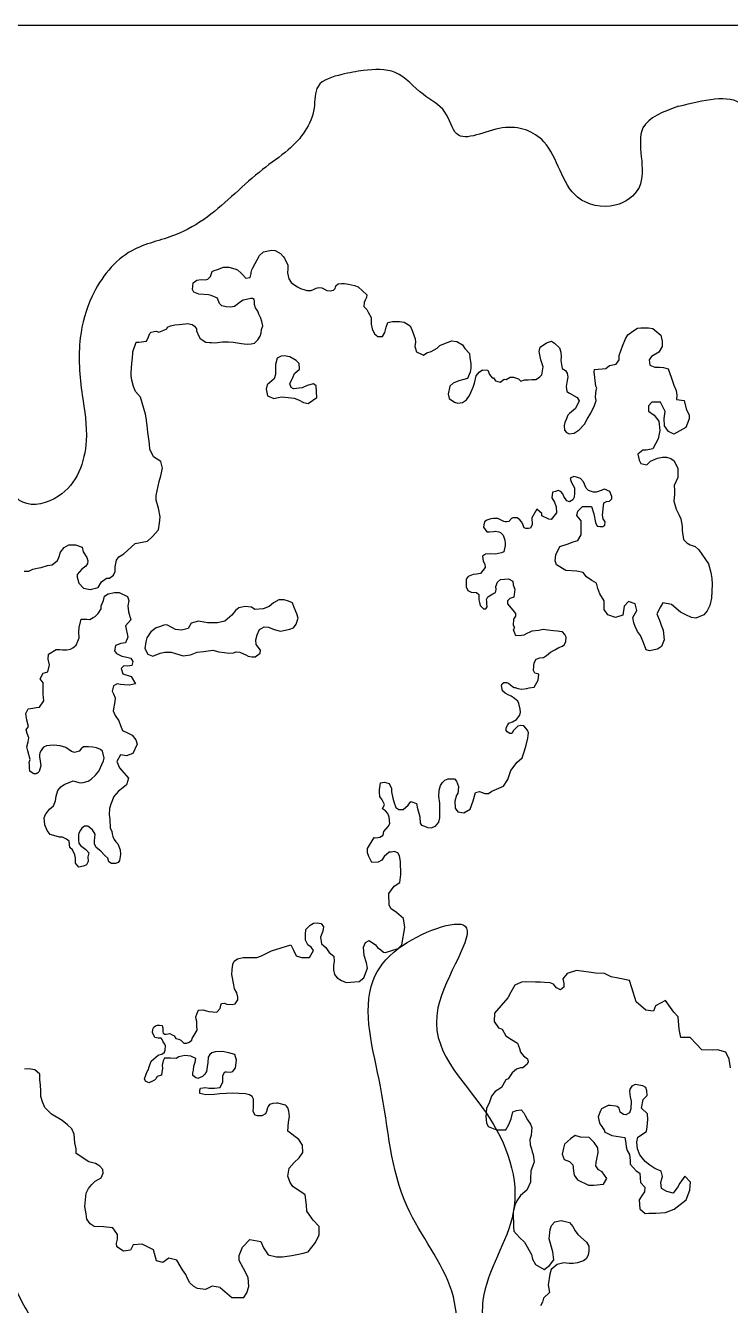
# Model space of a CAD drawing. Header units: millimetres. Extents: x 0 to 6558, y 60 to 10727.
# Drawn here: x 1676.4 to 1835.9, y 9110.6 to 9400.1 of the extents above; entities that cross this region are included whole.
import ezdxf

# ---------------------------------------------------------------- set-up
doc = ezdxf.new("R2010")
doc.units = ezdxf.units.MM
doc.layers.add('0 LAGUNA', color=140, linetype='Continuous', lineweight=30)
doc.layers.add('0 SIG - PARCELAS', color=252, linetype='Continuous', lineweight=18)
doc.layers.add('0 SIG - CHACRAS', color=253, linetype='Continuous')

msp = doc.modelspace()

# ---------------------------------------------------------------- linework, layer by layer
at = {"layer": '0 LAGUNA'}
for points in [[(1676.052, 9276.694), (1677.107, 9276.694), (1678.051, 9277.138), (1679.051, 9277.36), (1679.94, 9277.526), (1681.328, 9277.97), (1682.383, 9278.136), (1682.383, 9278.136), (1683.604, 9279.135), (1683.882, 9279.745), (1684.326, 9281.021), (1685.159, 9282.075), (1686.214, 9282.629), (1687.047, 9282.629), (1687.713, 9282.629), (1689.212, 9282.13), (1689.212, 9282.13), (1689.435, 9281.076), (1690.267, 9279.8), (1690.49, 9279.024), (1690.379, 9278.414), (1690.045, 9277.804), (1690.045, 9277.804), (1689.157, 9277.138), (1689.157, 9277.138), (1688.102, 9275.917), (1688.102, 9275.307), (1688.435, 9273.976), (1689.49, 9272.811), (1691.045, 9272.534), (1691.045, 9272.534), (1692.822, 9272.977), (1693.544, 9274.253), (1693.544, 9274.253), (1694.71, 9275.141), (1695.376, 9275.141), (1696.265, 9275.806), (1696.653, 9276.638), (1696.653, 9277.692), (1696.987, 9279.19), (1697.486, 9279.911), (1697.486, 9279.911), (1698.652, 9280.577), (1701.22, 9282.977), (1701.22, 9282.977), (1704.019, 9283.502), (1705.069, 9284.463), (1706.469, 9286.036), (1706.732, 9287.522), (1706.819, 9289.008), (1706.469, 9290.93), (1706.469, 9290.93), (1705.944, 9292.765), (1705.944, 9293.814), (1706.644, 9296.96), (1706.994, 9298.271), (1707.344, 9300.019), (1706.994, 9301.505), (1706.994, 9301.505), (1705.332, 9302.554), (1704.544, 9304.302), (1704.457, 9305.525), (1704.026, 9308.113), (1703.899, 9309.636), (1703.646, 9311.411), (1703.561, 9312.172), (1702.389, 9316.055), (1701.305, 9317.347), (1700.846, 9318.472), (1700.429, 9319.888), (1700.262, 9320.846), (1700.262, 9321.596), (1700.469, 9323.694), (1700.598, 9324.977), (1700.7, 9326.03), (1700.7, 9326.338), (1701.446, 9328.524), (1702.054, 9328.524), (1702.637, 9328.6), (1703.169, 9328.65), (1703.751, 9328.751), (1704.232, 9329.662), (1704.485, 9330.421), (1704.789, 9330.725), (1705.498, 9330.927), (1706.004, 9330.952), (1706.562, 9330.775), (1707.686, 9331.173), (1708.36, 9331.472), (1708.51, 9331.921), (1709.159, 9332.17), (1710.182, 9332.444), (1711.18, 9332.469), (1712.543, 9332.63), (1712.999, 9332.735), (1714.087, 9332.455), (1714.649, 9332.104), (1715.105, 9331.508), (1715.105, 9331.052), (1715.596, 9329.861), (1715.877, 9329.335), (1716.333, 9329.02), (1716.333, 9329.02), (1717.175, 9328.494), (1718.017, 9328.423), (1718.473, 9328.423), (1719.245, 9328.353), (1720.929, 9328.599), (1722.333, 9328.564), (1723.351, 9328.459), (1723.807, 9328.388), (1724.368, 9328.318), (1725.245, 9328.213), (1725.877, 9328.143), (1726.579, 9328.073), (1727.421, 9328.143), (1728.228, 9328.248), (1728.965, 9328.984), (1729.491, 9329.826), (1729.702, 9330.597), (1729.772, 9331.333), (1730.05, 9332.166), (1729.877, 9333.191), (1729.632, 9333.927), (1729.211, 9334.838), (1728.93, 9335.504), (1728.403, 9336.24), (1728.228, 9337.047), (1728.228, 9337.748), (1728.123, 9338.133), (1727.737, 9338.379), (1727.351, 9338.344), (1726.404, 9338.168), (1725.667, 9337.958), (1725.035, 9337.643), (1724.298, 9337.012), (1723.701, 9336.591), (1722.789, 9336.381), (1721.807, 9336.486), (1720.789, 9336.731), (1720.298, 9337.257), (1719.982, 9337.993), (1719.807, 9338.484), (1718.403, 9339.08), (1717.771, 9339.185), (1715.596, 9339.325), (1714.446, 9339.803), (1714.155, 9340.432), (1714.325, 9341.933), (1715.149, 9342.538), (1716.142, 9342.659), (1717.039, 9342.562), (1717.668, 9342.731), (1718.202, 9343.361), (1718.637, 9344.474), (1719.098, 9344.716), (1719.849, 9344.958), (1721.149, 9345.446), (1722.366, 9345.446), (1723.751, 9345.112), (1724.348, 9344.874), (1725.159, 9344.135), (1725.374, 9343.848), (1726.234, 9342.966), (1726.234, 9342.966), (1727.237, 9343.085), (1727.237, 9343.085), (1727.451, 9344.015), (1727.475, 9344.278), (1727.619, 9344.874), (1727.81, 9345.279), (1727.81, 9345.279), (1729.351, 9348.108), (1730.245, 9348.907), (1732.078, 9349.282), (1732.872, 9349.217), (1734.096, 9348.523), (1734.691, 9347.895), (1735.022, 9347.465), (1735.717, 9345.945), (1735.717, 9345.119), (1735.65, 9344.194), (1735.948, 9342.839), (1736.477, 9342.013), (1737.106, 9341.55), (1737.9, 9341.022), (1738.594, 9340.625), (1739.554, 9340.295), (1740.05, 9340.163), (1741.042, 9340.163), (1741.538, 9340.394), (1742.134, 9340.724), (1742.762, 9340.89), (1743.424, 9340.79), (1743.424, 9340.79), (1743.886, 9340.559), (1744.588, 9340.208), (1745.309, 9340.096), (1746.103, 9340.262), (1746.467, 9340.658), (1746.599, 9341.253), (1747.128, 9341.682), (1747.889, 9341.782), (1748.551, 9341.782), (1749.444, 9341.617), (1750.833, 9341.286), (1751.627, 9340.989), (1753.589, 9339.232), (1753.561, 9338.593), (1753.241, 9338.012), (1753.008, 9337.46), (1752.921, 9336.559), (1753.619, 9335.861), (1753.881, 9335.309), (1754.566, 9334.067), (1754.624, 9332.551), (1754.799, 9331.501), (1755.325, 9330.393), (1756.142, 9329.81), (1757.193, 9329.751), (1757.718, 9330.684), (1758.01, 9331.851), (1758.361, 9332.959), (1759.412, 9333.193), (1760.988, 9333.193), (1762.039, 9333.017), (1763.44, 9332.201), (1763.907, 9331.151), (1764.572, 9329.267), (1764.629, 9328.463), (1764.457, 9327.543), (1764.86, 9326.336), (1764.86, 9326.336), (1766.413, 9325.532), (1767.218, 9326.049), (1768.196, 9326.394), (1769.519, 9327.141), (1770.152, 9327.773), (1771.82, 9328.405), (1772.856, 9328.808), (1774.007, 9328.635), (1775.272, 9327.888), (1775.79, 9327.026), (1776.826, 9325.934), (1776.94, 9325.014), (1777.113, 9323.578), (1777.113, 9322.601), (1776.998, 9321.739), (1776.423, 9320.302), (1775.56, 9320.015), (1774.467, 9319.727), (1773.143, 9319.21), (1772.395, 9318.52), (1771.993, 9316.739), (1772.281, 9315.762), (1772.281, 9315.762), (1773.431, 9314.957), (1774.236, 9314.727), (1775.272, 9314.842), (1776.135, 9315.417), (1776.826, 9316.394), (1777.171, 9317.141), (1777.688, 9318.348), (1777.976, 9319.21), (1778.393, 9320.856), (1779.011, 9321.739), (1779.817, 9322.198), (1779.817, 9322.198), (1780.98, 9322.139), (1781.404, 9321.208), (1781.966, 9320.436), (1782.284, 9320.398), (1782.731, 9319.769), (1782.731, 9319.769), (1783.805, 9319.459), (1784.707, 9320.113), (1785.117, 9320.065), (1786.036, 9320.587), (1786.827, 9320.559), (1787.928, 9320.192), (1788.486, 9319.669), (1789.284, 9319.967), (1790.16, 9319.995), (1790.979, 9320.023), (1791.883, 9320.051), (1792.673, 9320.559), (1793.238, 9321.095), (1793.492, 9322.901), (1792.984, 9324.481), (1792.651, 9326.394), (1792.85, 9327.386), (1794.24, 9328.338), (1795.432, 9328.735), (1796.107, 9328.259), (1797.219, 9327.227), (1797.537, 9326.235), (1797.577, 9325.164), (1797.497, 9324.37), (1797.794, 9322.536), (1798.538, 9322.106), (1798.929, 9321.48), (1799.125, 9320.581), (1798.929, 9319.799), (1798.688, 9318.469), (1798.89, 9317.336), (1799.477, 9316.945), (1801.239, 9316.006), (1801.63, 9315.225), (1800.86, 9313.51), (1799.503, 9312.325), (1799.13, 9311.952), (1798.689, 9310.969), (1798.451, 9310.325), (1798.248, 9309.614), (1798.316, 9308.564), (1798.791, 9308.056), (1799.435, 9307.751), (1800.521, 9307.92), (1801.674, 9308.665), (1802.895, 9309.919), (1803.471, 9311.071), (1804.285, 9312.46), (1805.133, 9314.154), (1805.54, 9315.306), (1805.37, 9316.018), (1805.439, 9316.966), (1805.521, 9317.665), (1805.642, 9318.118), (1805.404, 9318.559), (1805.404, 9318.559), (1805.025, 9321.773), (1805.168, 9322.345), (1807.669, 9322.522), (1808.542, 9323.192), (1810.017, 9323.527), (1810.688, 9324.465), (1810.688, 9325.47), (1811.492, 9327.614), (1812.163, 9329.222), (1812.7, 9330.16), (1813.84, 9330.964), (1814.846, 9331.634), (1815.584, 9331.768), (1817.328, 9331.768), (1818.334, 9331.567), (1820.145, 9330.093), (1820.413, 9328.753), (1820.413, 9327.547), (1819.675, 9326.207), (1819.675, 9326.207), (1818.065, 9325.269), (1817.529, 9324.532), (1817.663, 9323.326), (1818.803, 9322.857), (1819.876, 9322.857), (1820.748, 9322.79), (1821.822, 9322.455), (1821.822, 9322.455), (1822.492, 9320.579), (1823.096, 9318.77), (1823.632, 9317.564), (1823.767, 9316.491), (1823.654, 9315.531), (1825.451, 9315.32), (1825.913, 9313.409), (1826.584, 9312.002), (1826.584, 9311.131), (1825.779, 9309.188), (1823.096, 9307.714), (1821.888, 9308.25), (1820.95, 9309.59), (1820.882, 9311.198), (1821.151, 9312.806), (1820.078, 9314.95), (1818.87, 9314.95), (1818.132, 9314.95), (1817.328, 9314.079), (1817.328, 9312.873), (1818.669, 9312.002), (1818.669, 9312.002), (1819.675, 9310.595), (1819.944, 9308.518), (1819.541, 9306.642), (1818.334, 9304.364), (1816.858, 9304.096), (1816.053, 9304.096), (1814.926, 9303.192), (1815.257, 9301.806), (1815.653, 9301.013), (1816.975, 9300.749), (1817.834, 9301.542), (1817.834, 9301.542), (1819.355, 9302.268), (1820.544, 9302.466), (1821.403, 9302.466), (1822.394, 9302.202), (1823.187, 9301.674), (1823.187, 9301.674), (1823.981, 9299.891), (1823.981, 9297.844), (1823.181, 9296.063), (1823.253, 9294.985), (1823.253, 9294.124), (1823.109, 9292.543), (1823.612, 9290.748), (1824.331, 9289.384), (1824.69, 9288.522), (1824.978, 9286.87), (1824.978, 9285.864), (1825.31, 9283.878), (1826.054, 9283.135), (1826.799, 9282.639), (1827.891, 9282.242), (1828.735, 9281.498), (1830.915, 9278.35), (1831.474, 9276.398), (1831.683, 9275.003), (1831.753, 9273.748), (1831.614, 9270.61), (1831.264, 9268.936), (1830.636, 9267.751), (1829.868, 9266.845), (1828.053, 9266.078), (1827.076, 9266.217), (1825.82, 9266.845), (1824.634, 9267.403), (1822.539, 9269.146), (1822.539, 9269.146), (1820.585, 9269.494), (1820.096, 9268.588), (1819.247, 9267.013), (1819.957, 9265.38), (1820.236, 9264.474), (1820.655, 9263.358), (1820.864, 9261.127), (1820.306, 9259.662), (1819.398, 9259.035), (1817.584, 9258.686), (1816.816, 9258.896), (1816.816, 9258.896), (1816.118, 9260.708), (1815.559, 9262.173), (1815.559, 9262.173), (1814.862, 9263.079), (1814.373, 9264.195), (1814.024, 9265.032), (1813.814, 9266.217), (1814.722, 9267.821), (1814.303, 9269.285), (1814.303, 9269.285), (1812.837, 9269.843), (1812.837, 9269.843), (1811.86, 9268.797), (1811.581, 9266.775), (1809.906, 9266.217), (1808.161, 9266.845), (1807.323, 9268.03), (1807.323, 9269.982), (1806.346, 9271.586), (1805.927, 9272.771), (1805.578, 9273.957), (1804.531, 9274.585), (1803.345, 9275.421), (1802.577, 9276.398), (1801.111, 9276.677), (1798.668, 9276.816), (1796.568, 9278.102), (1796.217, 9279.064), (1796.393, 9280.377), (1796.393, 9280.377), (1797.269, 9282.302), (1797.269, 9282.302), (1798.933, 9282.828), (1798.933, 9282.828), (1800.335, 9283.353), (1801.386, 9283.615), (1801.386, 9283.615), (1802.087, 9284.928), (1802.087, 9286.153), (1802.087, 9288.079), (1801.123, 9289.304), (1801.386, 9290.267), (1801.386, 9290.267), (1802.438, 9291.317), (1803.489, 9291.317), (1804.453, 9291.317), (1804.453, 9291.317), (1804.979, 9289.654), (1804.979, 9289.654), (1805.378, 9287.668), (1805.765, 9286.895), (1806.367, 9286.809), (1807.013, 9286.809), (1807.486, 9287.109), (1807.529, 9287.84), (1807.099, 9288.528), (1807.099, 9288.528), (1806.97, 9289.387), (1806.97, 9289.387), (1807.285, 9292.166), (1807.878, 9292.462), (1808.556, 9292.547), (1809.022, 9293.055), (1809.022, 9293.563), (1808.641, 9294.749), (1808.641, 9294.749), (1807.412, 9295.215), (1806.436, 9294.833), (1805.547, 9294.537), (1804.911, 9294.579), (1803.809, 9294.96), (1803.258, 9295.468), (1802.622, 9296.866), (1801.944, 9297.67), (1801.096, 9297.924), (1800.461, 9298.094), (1799.613, 9297.755), (1799.825, 9296.866), (1799.825, 9296.866), (1800.333, 9296.061), (1800.588, 9295.553), (1800.63, 9294.368), (1800.503, 9293.394), (1800.206, 9292.801), (1799.486, 9292.377), (1798.892, 9292.589), (1798.172, 9293.563), (1797.96, 9294.198), (1797.494, 9294.749), (1796.942, 9294.918), (1796.307, 9294.749), (1795.629, 9294.579), (1795.629, 9294.579), (1795.459, 9293.267), (1796.095, 9292.293), (1796.434, 9291.234), (1796.561, 9289.922), (1795.332, 9288.397), (1794.823, 9288.482), (1793.255, 9289.244), (1793.213, 9289.71), (1792.111, 9290.726), (1792.111, 9290.726), (1790.967, 9288.778), (1791.051, 9287.212), (1790.658, 9286.436), (1790.175, 9286.372), (1789.579, 9286.355), (1789.209, 9286.468), (1789.032, 9286.886), (1788.887, 9287.304), (1788.629, 9287.851), (1788.211, 9288.285), (1787.664, 9288.719), (1787.084, 9288.784), (1786.633, 9288.752), (1786.376, 9288.639), (1785.765, 9287.941), (1785.194, 9287.84), (1784.931, 9287.829), (1784.603, 9287.927), (1784.197, 9288.168), (1783.858, 9288.277), (1783.292, 9288.598), (1782.799, 9288.614), (1782.306, 9288.598), (1781.706, 9288.552), (1780.736, 9288.26), (1780.212, 9287.814), (1780.089, 9287.183), (1780.027, 9286.614), (1780.797, 9285.598), (1781.382, 9285.552), (1782.26, 9285.691), (1782.676, 9285.706), (1783.461, 9285.568), (1783.892, 9285.445), (1784.196, 9285.143), (1784.499, 9284.84), (1784.651, 9284.355), (1784.848, 9283.703), (1784.94, 9282.945), (1784.924, 9282.49), (1784.656, 9281.077), (1784.078, 9280.803), (1782.738, 9280.529), (1781.52, 9280.62), (1780.485, 9280.56), (1779.754, 9280.103), (1779.906, 9278.947), (1780.302, 9278.248), (1780.394, 9277.548), (1779.328, 9276.149), (1778.414, 9275.997), (1777.714, 9275.936), (1776.526, 9275.48), (1776.1, 9274.871), (1776.07, 9273.168), (1776.496, 9272.286), (1777.227, 9271.92), (1778.414, 9271.829), (1778.925, 9271.385), (1778.996, 9270.208), (1779.114, 9269.62), (1779.255, 9268.89), (1780.008, 9268.161), (1780.55, 9268.161), (1780.857, 9268.632), (1780.809, 9269.29), (1780.739, 9269.832), (1780.715, 9270.255), (1780.998, 9270.914), (1781.775, 9271.314), (1782.105, 9271.549), (1782.717, 9271.902), (1782.906, 9272.514), (1782.835, 9273.196), (1783.212, 9274.232), (1783.872, 9274.82), (1785.661, 9274.961), (1786.651, 9274.42), (1786.745, 9273.596), (1787.075, 9272.585), (1786.863, 9270.823), (1785.972, 9270.533), (1785.413, 9269.974), (1785.413, 9269.333), (1786.66, 9267.872), (1787.28, 9267.09), (1787.28, 9266.489), (1786.824, 9265.797), (1786.733, 9264.505), (1787.043, 9263.959), (1786.842, 9263.503)], [(1737.254, 9321.39), (1738.416, 9322.417), (1738.316, 9323.677), (1737.652, 9324.34), (1736.193, 9325.168), (1734.932, 9325.433), (1734.202, 9325.301), (1733.34, 9324.837), (1732.942, 9323.412), (1732.942, 9321.158), (1732.643, 9320.163), (1731.051, 9318.838), (1730.852, 9317.844), (1731.117, 9316.352), (1732.544, 9315.756), (1733.572, 9315.988), (1734.368, 9316.12), (1736.525, 9315.922), (1737.155, 9315.822), (1738.183, 9315.458), (1739.311, 9314.828), (1740.373, 9314.629), (1742.33, 9315.988), (1742.164, 9318.606), (1741.567, 9319.037), (1740.107, 9318.705), (1739.013, 9318.175), (1737.022, 9317.91), (1736.491, 9318.241), (1736.226, 9319.103), (1736.591, 9319.899), (1736.856, 9320.495), (1737.254, 9321.39)], [(1694.052, 9270.026), (1694.279, 9271.047), (1695.073, 9271.557), (1696.493, 9271.84), (1697.571, 9271.84), (1699.444, 9270.99), (1699.785, 9270.026), (1699.558, 9268.835), (1699.671, 9267.474), (1700.182, 9265.716), (1698.99, 9264.298), (1698.99, 9264.298), (1699.501, 9261.747), (1698.99, 9260.499), (1697.912, 9260.329), (1696.719, 9259.875), (1696.493, 9258.685), (1696.947, 9258.061), (1698.139, 9257.437), (1699.331, 9257.21), (1700.182, 9257.04), (1700.693, 9256.246), (1700.466, 9255.339), (1699.501, 9255.226), (1698.593, 9255.282), (1698.025, 9254.659), (1698.366, 9253.468), (1700.296, 9252.844), (1701.257, 9251.2), (1699.829, 9250.926), (1698.758, 9250.953), (1697.852, 9251.09), (1697.137, 9251.227), (1696.286, 9250.734), (1695.984, 9249.582), (1696.259, 9248.923), (1696.698, 9248.073), (1696.561, 9247.195), (1696.184, 9245.091), (1696.678, 9244.043), (1696.678, 9244.043), (1697.481, 9242.871), (1697.851, 9241.76), (1698.345, 9240.65), (1699.456, 9240.095), (1700.506, 9239.601), (1701.37, 9238.553), (1701.617, 9237.566), (1700.629, 9235.469), (1699.209, 9234.913), (1697.851, 9235.16), (1697.048, 9233.618), (1697.665, 9232.199), (1699.701, 9229.86), (1699.232, 9228.384), (1698.426, 9227.646), (1697.418, 9226.907), (1696.344, 9225.7), (1695.672, 9223.955), (1695.403, 9223.016), (1695.336, 9221.674), (1695.47, 9220.533), (1695.565, 9218.626), (1695.895, 9217.835), (1695.994, 9217.275), (1696.159, 9216.649), (1696.456, 9216.023), (1696.851, 9215.496), (1697.247, 9215.035), (1697.775, 9213.619), (1697.873, 9212.564), (1697.643, 9211.214), (1697.346, 9210.818), (1696.752, 9210.555), (1695.862, 9210.588), (1695.268, 9210.95), (1695.004, 9211.774), (1694.312, 9212.334), (1694.312, 9212.334), (1693.422, 9213.322), (1693.422, 9213.322), (1692.366, 9214.179), (1692.003, 9215.002), (1691.971, 9215.694), (1692.135, 9217.177), (1691.542, 9218.198), (1690.454, 9218.988), (1689.761, 9218.988), (1689.135, 9218.56), (1688.805, 9218.132), (1688.442, 9217.44), (1688.343, 9217.078), (1688.343, 9215.76), (1688.409, 9215.167), (1688.805, 9214.64), (1690.058, 9213.75), (1690.67, 9213.011), (1690.508, 9212.07), (1690.54, 9210.998), (1690.183, 9210.284), (1689.533, 9209.959), (1688.461, 9209.7), (1688.461, 9209.7), (1687.713, 9210.641), (1687.681, 9211.745), (1687.519, 9212.492), (1686.998, 9213.66), (1686.414, 9214.179), (1686.251, 9215.64), (1685.666, 9216.094), (1684.724, 9216.549), (1684.042, 9216.549), (1682.788, 9216.862), (1681.92, 9217.135), (1681.28, 9218.003), (1680.731, 9219.281), (1680.594, 9220.879), (1680.914, 9221.609), (1681.828, 9222.887), (1682.742, 9223.618), (1683.199, 9224.713), (1683.29, 9225.809), (1683.702, 9227.041), (1684.341, 9227.909), (1685.118, 9228.411), (1687.197, 9229.264), (1687.939, 9229.052), (1688.752, 9228.805), (1689.424, 9228.875), (1690.59, 9229.193), (1691.226, 9229.652), (1692.251, 9230.57), (1692.958, 9231.418), (1694.019, 9233.783), (1694.16, 9234.419), (1693.771, 9235.937), (1693.382, 9236.361), (1692.428, 9236.714), (1691.58, 9236.891), (1690.625, 9236.961), (1689.53, 9236.961), (1689, 9236.502), (1688.505, 9235.973), (1687.48, 9235.69), (1686.773, 9235.902), (1685.465, 9236.785), (1684.183, 9237.157), (1682.713, 9237.294), (1681.907, 9237.221), (1681.907, 9237.221), (1681.151, 9237.172), (1680.443, 9236.879), (1680.15, 9236.538), (1679.906, 9236.099), (1679.637, 9235.611), (1679.565, 9235.124), (1679.565, 9234.709), (1679.711, 9233.734), (1679.878, 9232.621), (1679.637, 9231.906), (1679.491, 9231.394), (1679.15, 9231.053), (1678.808, 9230.858), (1678.295, 9230.882), (1677.881, 9231.053), (1677.368, 9231.443), (1677.27, 9232.198), (1677.27, 9232.881), (1677.197, 9233.442), (1677.417, 9234.124), (1676.895, 9236.011), (1676.706, 9236.98), (1676.975, 9238.057), (1677.11, 9239.026), (1676.733, 9239.994), (1676.544, 9240.829), (1677.056, 9241.555), (1676.667, 9243.01), (1676.44, 9244.524), (1676.97, 9245.583), (1676.97, 9245.583), (1678.031, 9245.735), (1678.788, 9245.886), (1679.508, 9245.924), (1680.494, 9247.324), (1680.494, 9247.324), (1680.342, 9248.876), (1680.391, 9251.439), (1679.698, 9252.343), (1680.391, 9253.621), (1681.456, 9253.887), (1681.829, 9255.484), (1681.51, 9256.761), (1681.563, 9257.932), (1683.339, 9258.979), (1684.148, 9258.942), (1684.774, 9258.869), (1685.693, 9258.869), (1686.539, 9259.053), (1687.054, 9259.347), (1687.827, 9259.935), (1688.231, 9260.853), (1688.489, 9261.588), (1688.452, 9262.948), (1688.489, 9263.977), (1688.967, 9265.814), (1689.703, 9265.814), (1690.218, 9265.851), (1690.953, 9265.777), (1691.689, 9266.181), (1692.131, 9266.439), (1692.792, 9267.137), (1693.528, 9268.166), (1693.528, 9268.864), (1693.786, 9269.562), (1694.052, 9270.026)], [(1709.634, 9263.874), (1708.378, 9264.564), (1707.655, 9264.47), (1706.713, 9264.062), (1705.959, 9263.842), (1704.703, 9262.932), (1703.823, 9261.583), (1703.572, 9260.673), (1703.384, 9259.167), (1704.043, 9257.912), (1705.174, 9257.472), (1706.87, 9258.131), (1707.938, 9258.351), (1709.351, 9258.351), (1710.325, 9258.037), (1712.084, 9257.566), (1713.718, 9257.786), (1715.194, 9258.383), (1716.67, 9258.508), (1718.777, 9258.857), (1720.139, 9258.455), (1721.408, 9258.27), (1722.367, 9258.177), (1723.451, 9258.208), (1724.07, 9258.455), (1724.874, 9258.363), (1725.679, 9257.961), (1726.267, 9257.744), (1726.732, 9257.497), (1727.598, 9257.342), (1728.31, 9257.311), (1729.455, 9258.115), (1729.517, 9258.826), (1728.589, 9260.094), (1728.527, 9261.176), (1728.805, 9262.32), (1729.301, 9263.495), (1730.384, 9264.114), (1731.343, 9263.99), (1732.643, 9263.495), (1734.076, 9263.12), (1736.221, 9263.607), (1737.05, 9263.899), (1737.635, 9264.727), (1738.075, 9266.091), (1737.782, 9267.017), (1737.148, 9268.478), (1736.758, 9269.501), (1735.88, 9269.94), (1734.905, 9270.232), (1733.734, 9270.232), (1732.515, 9269.55), (1731.491, 9268.673), (1730.126, 9268.137), (1728.273, 9268.04), (1727.493, 9268.527), (1726.078, 9268.722), (1724.616, 9268.381), (1723.933, 9267.796), (1723.104, 9266.773), (1721.446, 9265.409), (1719.788, 9264.971), (1717.594, 9264.971), (1715.546, 9265.409), (1713.839, 9264.922), (1713.156, 9263.753), (1711.645, 9263.363), (1710.328, 9263.509), (1709.634, 9263.874)], [(1786.771, 9240.634), (1786.407, 9240.007), (1785.994, 9239.988), (1785.375, 9240.344), (1785.169, 9240.625), (1785.169, 9241.262), (1785.488, 9241.955), (1785.769, 9242.33), (1786.575, 9242.611), (1787.511, 9243.157), (1788.253, 9244.129), (1788.411, 9244.783), (1788.33, 9245.498), (1788.037, 9246.747), (1787.761, 9247.316), (1787.436, 9247.608), (1787.014, 9247.868), (1786.737, 9248.127), (1786.266, 9248.436), (1785.584, 9248.679), (1784.887, 9249.07), (1784.316, 9249.618), (1784.087, 9250.76), (1784.247, 9251.239), (1784.636, 9251.49), (1785.252, 9251.513), (1785.71, 9251.353), (1786.235, 9250.897), (1786.601, 9250.577), (1786.966, 9250.394), (1787.218, 9250.349), (1787.789, 9250.166), (1788.703, 9249.983), (1789.8, 9250.143), (1790.348, 9250.303), (1791.514, 9250.463), (1792.405, 9252.038), (1792.518, 9253.368), (1791.667, 9253.58), (1791.347, 9254.218), (1791.383, 9255.246), (1791.489, 9255.955), (1791.915, 9256.77), (1792.802, 9257.089), (1793.618, 9257.195), (1794.292, 9257.62), (1795.214, 9258.4), (1796.136, 9258.896), (1797.059, 9259.392), (1797.91, 9259.747), (1798.336, 9260.136), (1798.655, 9260.81), (1798.726, 9261.731), (1798.442, 9262.369), (1797.875, 9262.936), (1797.236, 9263.078), (1796.739, 9263.149), (1795.888, 9263.219), (1795.888, 9263.219), (1794.576, 9263.326), (1793.511, 9263.468), (1792.518, 9263.255), (1792.518, 9263.255), (1790.957, 9263.149), (1790.496, 9262.865), (1789.822, 9262.582), (1789.148, 9262.192), (1788.616, 9262.156), (1787.321, 9262.07), (1787.126, 9262.653), (1786.984, 9263.042), (1786.842, 9263.503)], [(1720.462, 9114.682), (1723.067, 9112.369), (1723.067, 9112.369), (1725.768, 9112.369), (1726.443, 9113.43), (1726.925, 9114.875), (1726.733, 9116.899), (1725.671, 9118.923), (1725.671, 9118.923), (1724.707, 9120.754), (1724.707, 9121.91), (1725.478, 9123.741), (1727.118, 9125.476), (1727.118, 9125.476), (1729.627, 9125.091), (1729.627, 9125.091), (1730.205, 9123.645), (1730.205, 9123.645), (1731.267, 9122.007), (1731.267, 9122.007), (1733.196, 9121.621), (1734.547, 9121.621), (1734.547, 9121.621), (1736.669, 9121.91), (1736.669, 9121.91), (1738.116, 9122.199), (1739.177, 9122.392), (1740.335, 9122.681), (1740.335, 9122.681), (1741.975, 9124.802), (1742.843, 9126.536), (1742.843, 9128.464), (1742.843, 9128.464), (1741.492, 9129.909), (1741.492, 9129.909), (1740.045, 9131.933), (1739.949, 9133.282), (1739.634, 9135.605), (1736.834, 9137.47), (1736.274, 9138.402), (1735.714, 9139.801), (1736.041, 9141.619), (1737.161, 9142.924), (1738.327, 9143.95), (1739.168, 9145.209), (1739.027, 9146.841), (1738.234, 9148.146), (1735.762, 9149.977), (1735.862, 9152.044), (1736.086, 9153.338), (1735.986, 9154.509), (1735.737, 9155.28), (1735.463, 9155.679), (1735.189, 9155.903), (1733.494, 9156.376), (1733.145, 9156.326), (1732.322, 9156.276), (1731.599, 9156.028), (1731.325, 9155.629), (1731.101, 9155.256), (1730.927, 9154.459), (1730.652, 9153.961), (1729.855, 9153.513), (1728.858, 9153.463), (1728.384, 9153.662), (1727.911, 9154.434), (1727.935, 9155.405), (1727.935, 9156.227), (1727.935, 9157.272), (1727.661, 9157.87), (1727.038, 9158.268), (1726.141, 9158.468), (1723.146, 9158.646), (1721.811, 9158.567), (1720.358, 9158.489), (1719.179, 9158.293), (1717.216, 9158.254), (1715.842, 9158.567), (1715.802, 9159.313), (1715.999, 9159.744), (1715.999, 9159.744), (1717.216, 9159.901), (1717.884, 9159.744), (1718.708, 9159.705), (1719.179, 9159.705), (1720.397, 9159.901), (1721.064, 9161.157), (1721.018, 9162.585), (1721.506, 9163.425), (1721.886, 9163.452), (1722.78, 9163.343), (1723.323, 9163.506), (1723.865, 9164.345), (1724.109, 9166.052), (1723.756, 9167.325), (1722.374, 9167.731), (1720.964, 9168.002), (1719.283, 9167.948), (1718.578, 9167.758), (1718.09, 9167.379), (1717.737, 9166.729), (1717.602, 9165.564), (1717.466, 9164.562), (1717.331, 9163.479), (1716.978, 9162.937), (1716.436, 9162.368), (1715.379, 9161.935), (1714.863, 9162.152), (1714.213, 9162.639), (1714.24, 9163.235), (1714.375, 9163.777), (1714.457, 9164.752), (1714.755, 9165.591), (1714.951, 9166.475), (1713.807, 9166.975), (1712.424, 9167.094), (1711.041, 9166.808), (1710.492, 9166.427), (1709.18, 9166.546), (1707.845, 9166.546), (1707.559, 9165.903), (1707.297, 9164.926), (1707.344, 9164.211), (1707.249, 9163.378), (1707.172, 9162.704), (1706.194, 9162.365), (1705.832, 9161.888), (1705.552, 9161.526), (1705.124, 9161.296), (1704.268, 9160.918), (1703.51, 9161.313), (1703.28, 9161.822), (1703.889, 9163.5), (1704.103, 9163.846), (1704.35, 9164.602), (1704.811, 9165.836), (1706.41, 9167.218), (1707.381, 9167.475), (1707.794, 9167.888), (1707.951, 9168.373), (1708.023, 9169.414), (1707.923, 9169.699), (1707.509, 9170.197), (1707.323, 9170.753), (1707.096, 9171.019), (1706.663, 9171.019), (1706.397, 9171.019), (1705.668, 9171.177), (1705.56, 9171.324), (1705.134, 9172.366), (1705.201, 9173.052), (1705.422, 9173.561), (1705.799, 9173.849), (1705.799, 9173.849), (1706.242, 9173.982), (1706.663, 9173.959), (1707.283, 9173.915), (1707.349, 9173.65), (1707.416, 9173.384), (1707.416, 9173.03), (1707.438, 9172.499), (1707.526, 9172.189), (1707.903, 9171.99), (1708.235, 9171.99), (1708.656, 9172.056), (1709.011, 9172.101), (1709.564, 9171.835), (1709.564, 9171.835), (1709.985, 9171.548), (1710.384, 9170.95), (1710.384, 9170.95), (1711.093, 9170.862), (1711.536, 9170.596), (1711.824, 9170.264), (1712.222, 9169.954), (1712.887, 9169.888), (1713.396, 9170.109), (1714.016, 9170.618), (1714.127, 9170.972), (1715.227, 9172.832), (1715.162, 9173.813), (1715.14, 9174.794), (1715.009, 9175.361), (1714.9, 9175.906), (1715.336, 9177.084), (1715.62, 9177.367), (1716.471, 9177.455), (1717.322, 9177.215), (1717.825, 9177.106), (1719.649, 9176.912), (1720.416, 9177.74), (1720.6, 9178.537), (1720.754, 9178.875), (1721.337, 9178.967), (1721.951, 9178.752), (1723.139, 9178.661), (1723.786, 9178.79), (1724.433, 9179.739), (1724.433, 9180.3), (1724.174, 9181.334), (1723.7, 9182.197), (1723.527, 9183.102), (1723.527, 9183.102), (1723.095, 9185.431), (1723.139, 9186.509), (1723.268, 9187.759), (1723.613, 9188.449), (1724.347, 9189.009), (1724.347, 9189.009), (1725.599, 9189.311), (1727.886, 9189.311), (1728.75, 9189.311), (1729.786, 9189.656), (1730.951, 9190.26), (1732.073, 9190.82), (1736.42, 9192.163), (1737.032, 9190.94), (1737.032, 9190.94), (1737.644, 9189.649), (1738.8, 9189.31), (1739.684, 9189.31), (1740.636, 9189.31), (1741.52, 9190.872), (1741.044, 9191.619), (1740.228, 9192.163), (1740.228, 9192.163), (1739.752, 9193.182), (1739.752, 9193.182), (1739.752, 9194.473), (1739.752, 9194.473), (1739.82, 9195.628), (1739.82, 9195.628), (1740.772, 9196.647), (1740.772, 9196.647), (1741.52, 9197.054), (1742.404, 9197.122), (1743.288, 9196.986), (1743.288, 9196.986), (1743.832, 9196.239), (1743.832, 9196.239), (1743.628, 9195.22), (1743.628, 9195.22), (1743.628, 9195.22), (1743.152, 9193.929), (1743.152, 9193.929), (1743.356, 9192.367), (1743.356, 9192.367), (1744.376, 9191.552), (1744.376, 9191.552), (1745.056, 9190.397), (1745.056, 9190.397), (1746.16, 9189.581), (1746.189, 9188.396), (1746.044, 9187.586), (1746.073, 9186.517), (1746.276, 9185.447), (1746.912, 9184.667), (1747.896, 9184.118), (1748.938, 9183.655), (1751.86, 9183.858), (1752.96, 9184.667), (1753.741, 9186.921), (1753.567, 9188.107), (1753.018, 9189.754), (1752.844, 9191.604), (1753.336, 9192.674), (1754.146, 9193.107), (1755.548, 9192.126), (1756.007, 9191.587), (1756.787, 9191.069), (1757.406, 9190.53), (1757.825, 9190.41), (1760.741, 9191.305), (1761.574, 9192.201), (1762.215, 9196.108), (1761.895, 9198.093), (1760.292, 9199.502), (1759.138, 9200.271), (1758.69, 9201.103), (1758.558, 9203.773), (1759.799, 9205.415), (1761.101, 9206.283), (1761.288, 9208.048), (1761.228, 9210.985), (1760.983, 9212.328), (1760.617, 9212.969), (1759.822, 9213.244), (1759.089, 9213.152), (1758.661, 9213.091), (1757.53, 9212.176), (1757.041, 9211.351), (1756.186, 9210.863), (1754.749, 9210.802), (1754.536, 9211.229), (1754.077, 9212.145), (1753.802, 9212.969), (1753.802, 9213.977), (1755.288, 9216.435), (1755.679, 9216.375), (1756.522, 9216.495), (1757.275, 9216.976), (1757.426, 9217.789), (1758.469, 9218.96), (1758.795, 9219.612), (1758.647, 9221.065), (1758.38, 9221.865), (1757.875, 9222.487), (1757.193, 9222.902), (1757.617, 9223.882), (1757.09, 9224.992), (1756.594, 9225.722), (1756.447, 9226.627), (1756.447, 9227.241), (1756.71, 9228.788), (1757.617, 9228.993), (1758.669, 9228.642), (1759.166, 9227.562), (1759.195, 9226.773), (1759.517, 9225.371), (1759.78, 9224.262), (1760.16, 9223.239), (1760.891, 9222.772), (1761.827, 9222.772), (1762.938, 9223.736), (1763.552, 9224.583), (1764.867, 9224.145), (1764.926, 9223.765), (1764.984, 9223.269), (1765.612, 9221.09), (1765.648, 9219.717), (1766.01, 9219.248), (1766.444, 9219.067), (1767.456, 9218.67), (1768.179, 9218.597), (1769.119, 9218.995), (1769.915, 9219.898), (1770.132, 9220.909), (1770.132, 9221.596), (1770.161, 9222.932), (1770.133, 9224.245), (1769.881, 9225.726), (1769.993, 9227.123), (1770.301, 9228.241), (1770.72, 9228.884), (1771.28, 9229.415), (1772.007, 9229.722), (1772.762, 9229.722), (1773.433, 9229.722), (1773.937, 9229.219), (1774.356, 9227.989), (1774.244, 9226.397), (1773.881, 9226.006), (1773.517, 9224.692), (1773.601, 9223.044), (1774.244, 9222.233), (1775.587, 9222.01), (1776.985, 9222.82), (1777.657, 9224.748), (1778.188, 9226.62), (1779.111, 9226.816), (1780.342, 9226.425), (1781.181, 9226.425), (1781.908, 9226.928), (1783.508, 9227.578), (1784.528, 9228.074), (1785.52, 9229.533), (1786.209, 9231.625), (1787.614, 9233.47), (1788.772, 9234.434), (1789.295, 9236.058), (1789.654, 9237.325), (1790.065, 9238.892), (1790.22, 9240.131), (1789.987, 9240.75), (1789.174, 9241.679), (1788.476, 9241.757), (1787.817, 9241.602), (1786.771, 9240.634), (1786.771, 9240.634), (1786.771, 9240.634)], [(1835.933, 9164.353), (1835.621, 9166.268), (1835.621, 9166.268), (1834.86, 9167.899), (1832.964, 9168.39), (1831.769, 9168.32), (1829.452, 9168.39), (1828.188, 9169.723), (1826.783, 9171.197), (1824.676, 9171.197), (1824.325, 9173.091), (1824.044, 9175.898), (1823.061, 9176.95), (1821.234, 9179.546), (1818.917, 9178.353), (1818.495, 9177.16), (1816.739, 9177.371), (1814.562, 9179.265), (1813.579, 9182.423), (1813.068, 9184.065), (1810.489, 9184.598), (1808.943, 9184.949), (1807.398, 9185.65), (1805.362, 9185.791), (1803.887, 9186.001), (1802.693, 9186.141), (1801.077, 9186.352), (1798.97, 9185.65), (1798.97, 9185.65), (1797.987, 9184.457), (1798.198, 9183.405), (1798.198, 9182.563), (1798.198, 9182.563), (1797.425, 9182.002), (1796.512, 9182.423), (1795.88, 9183.265), (1795.107, 9183.545), (1793.843, 9183.616), (1792.93, 9183.686), (1791.806, 9183.756), (1789.559, 9183.826), (1788.646, 9183.756), (1787.101, 9183.054), (1787.101, 9183.054), (1786.188, 9181.44), (1785.556, 9180.177), (1785.556, 9180.177), (1782.536, 9176.669), (1782.395, 9174.845), (1782.395, 9174.845), (1783.378, 9173.372), (1784.221, 9173.091), (1785.064, 9171.547), (1785.064, 9171.547), (1786.328, 9170.776), (1787.733, 9169.934), (1788.181, 9168.678), (1788.374, 9167.907), (1788.374, 9167.907), (1789.069, 9167.058), (1789.996, 9166.401), (1790.151, 9165.668), (1789.919, 9165.166), (1788.953, 9164.356), (1788.374, 9164.356), (1787.485, 9164.009), (1786.519, 9163.198), (1785.631, 9161.886), (1785.09, 9161.616), (1784.124, 9159.879), (1784.124, 9159.879), (1782.655, 9158.981), (1781.852, 9157.965), (1781.852, 9157.965), (1781.263, 9156.36), (1780.728, 9155.184), (1780.621, 9154.168), (1780.567, 9153.312), (1780.674, 9151.868), (1781.103, 9151.066), (1781.103, 9151.066), (1782.923, 9150.317), (1785.064, 9150.317), (1785.76, 9151.547), (1785.76, 9151.547), (1786.242, 9152.831), (1786.242, 9152.831), (1786.67, 9154.382), (1787.473, 9154.703), (1787.473, 9154.703), (1788.544, 9154.81), (1788.544, 9154.81), (1789.133, 9154.168), (1789.454, 9153.58), (1789.454, 9153.58), (1789.989, 9152.564), (1790.689, 9151.578), (1790.953, 9150.735), (1790.9, 9150.103), (1790.795, 9149.049), (1790.478, 9148.153), (1790.584, 9146.941), (1790.9, 9145.993), (1791.005, 9145.36), (1791.269, 9144.728), (1791.48, 9143.094), (1791.111, 9142.04), (1791.111, 9142.04), (1790.742, 9141.039), (1790.636, 9139.248), (1790.636, 9138.457), (1789.809, 9136.697), (1789.809, 9136.697), (1788.4, 9135.437), (1787.584, 9134.251), (1787.139, 9133.288), (1786.768, 9131.658), (1786.842, 9128.397), (1786.864, 9127.429), (1788.178, 9125.952), (1789.29, 9124.914), (1790.848, 9122.099), (1791.071, 9121.061), (1791.812, 9119.875), (1791.812, 9119.875), (1793.741, 9118.69), (1794.928, 9119.653), (1795.966, 9120.913), (1795.744, 9122.691), (1795.744, 9122.691), (1794.854, 9125.655), (1795.076, 9127.804), (1795.373, 9128.694), (1796.189, 9129.509), (1797.598, 9129.805), (1797.598, 9129.805), (1799.453, 9129.361), (1800.269, 9128.471), (1800.269, 9128.471), (1800.788, 9127.434), (1801.381, 9126.619), (1801.381, 9126.619), (1803.307, 9124.904), (1803.819, 9124.034), (1803.87, 9122.96), (1803.665, 9121.988), (1803.255, 9121.169), (1802.641, 9120.657), (1801.309, 9120.248), (1800.285, 9120.095), (1799.414, 9120.043), (1798.185, 9120.248), (1796.7, 9119.839), (1795.317, 9118.713), (1795.061, 9117.639), (1794.639, 9115.257), (1794.956, 9113.485), (1794.956, 9113.485), (1793.562, 9112.22), (1793.372, 9111.334), (1792.929, 9110.511)], [(1720.462, 9114.682), (1718.624, 9114.931), (1717.071, 9114.233), (1715.286, 9114.388), (1714.432, 9114.853), (1713.578, 9115.706), (1713.035, 9116.714), (1712.646, 9117.567), (1711.87, 9118.653), (1710.628, 9120.824), (1708.842, 9121.29), (1708.842, 9121.29), (1707.445, 9120.282), (1706.048, 9120.669), (1706.048, 9120.669), (1705.349, 9123.151), (1705.349, 9123.151), (1702.788, 9124.469), (1700.769, 9124.314), (1700.769, 9124.314), (1700.148, 9123.073), (1698.518, 9122.841), (1698.518, 9122.841), (1697.043, 9123.849), (1696.965, 9124.702), (1697.198, 9125.555), (1697.198, 9126.641), (1697.198, 9126.641), (1696.111, 9128.114), (1694.015, 9128.347), (1694.015, 9128.347), (1691.908, 9128.428), (1690.994, 9129.036), (1690.263, 9130.071), (1690.08, 9131.289), (1689.836, 9132.994), (1689.958, 9134.455), (1690.08, 9135.977), (1690.629, 9137.073), (1691.421, 9137.986), (1692.152, 9138.716), (1693.493, 9139.447), (1693.98, 9140.543), (1693.858, 9141.334), (1693.188, 9142.125), (1692.213, 9142.673), (1690.69, 9143.039), (1687.873, 9144.941), (1687.873, 9146.011), (1687.567, 9147.386), (1687.414, 9149.297), (1686.878, 9150.519), (1685.884, 9151.436), (1684.642, 9152.451), (1682.23, 9153.843), (1680.783, 9155.342), (1680.247, 9156.681), (1679.872, 9157.858), (1679.818, 9159.09), (1679.765, 9160.482), (1679.604, 9161.66), (1679.604, 9162.892), (1678.478, 9163.909), (1677.138, 9164.123), (1676.174, 9164.016)], [(1809.075, 9149.034), (1812.012, 9148.545), (1812.222, 9147.287), (1812.292, 9146.449), (1812.502, 9145.611), (1813.061, 9144.703), (1813.201, 9143.375), (1813.201, 9142.537), (1814.529, 9141.07), (1815.369, 9140.512), (1815.439, 9139.464), (1815.578, 9138.416), (1816.557, 9137.368), (1816.487, 9136.32), (1815.928, 9135.552), (1815.229, 9134.504), (1815.369, 9132.408), (1816.627, 9131.361), (1817.466, 9131.431), (1819.005, 9131.5), (1821.172, 9131.64), (1823.13, 9132.339), (1825.857, 9134.504), (1826.696, 9136.67), (1826.836, 9138.486), (1825.577, 9139.813), (1824.459, 9138.276), (1823.969, 9137.438), (1822.92, 9135.971), (1822.92, 9135.971), (1821.522, 9136.39), (1820.263, 9137.019), (1820.123, 9138.416), (1820.543, 9139.743), (1820.193, 9141), (1820.193, 9141), (1818.795, 9141.559), (1817.676, 9142.328), (1817.676, 9142.328), (1816.627, 9143.166), (1815.369, 9144.633), (1814.879, 9146.03), (1814.739, 9147.637), (1814.949, 9148.684), (1814.949, 9148.684), (1816.907, 9149.942), (1816.907, 9149.942), (1817.047, 9150.989), (1817.187, 9152.666), (1817.117, 9153.923), (1815.788, 9155.181), (1816.138, 9157.206), (1817.024, 9158.101), (1817, 9159.159), (1816.784, 9159.928), (1816.062, 9160.24), (1815.629, 9160.36), (1814.354, 9160.552), (1813.585, 9160.168), (1813.151, 9159.495), (1813.079, 9158.99), (1813.2, 9157.789), (1813.416, 9156.804), (1813.378, 9155.05), (1813.04, 9154.162), (1812.236, 9153.74), (1811.665, 9153.803), (1810.945, 9154.289), (1810.713, 9155.24), (1810.268, 9155.578), (1809.93, 9155.663), (1808.703, 9155.853), (1808.237, 9155.79), (1806.756, 9155.092), (1806.524, 9154.627), (1805.995, 9153.275), (1806.143, 9152.535), (1806.37, 9151.639), (1806.817, 9151.104), (1807.025, 9150.717), (1807.352, 9150.331), (1807.441, 9149.766), (1807.977, 9149.558), (1808.453, 9149.32), (1808.453, 9149.32), (1809.075, 9149.034)], [(1803.901, 9148.614), (1801.943, 9148.684), (1800.755, 9149.034), (1799.706, 9148.265), (1799.706, 9148.265), (1798.377, 9147.078), (1798.097, 9146.17), (1797.818, 9144.842), (1798.307, 9143.585), (1799.496, 9143.166), (1800.265, 9142.398), (1800.405, 9141.07), (1800.545, 9140.092), (1801.314, 9138.975), (1803.761, 9137.787), (1805.02, 9137.787), (1807.188, 9137.997), (1807.957, 9139.324), (1806.908, 9140.791), (1806.069, 9141.28), (1805.439, 9142.188), (1805.509, 9142.956), (1805.999, 9145.192), (1805.859, 9146.239), (1805.09, 9147.427), (1805.09, 9147.427), (1803.901, 9148.614)]]:
    msp.add_lwpolyline(points, dxfattribs=at)
at = {"layer": '0 LAGUNA', "end_tangent": (-0.8531707, 0.5216318)}
msp.add_spline([(1824.181, 9381.877), (1816.11, 9376.95), (1815.213, 9363.512), (1809.833, 9359.481), (1801.313, 9361.272), (1793.69, 9373.814), (1784.274, 9376.95), (1773.961, 9375.606), (1771.271, 9380.533), (1766.339, 9384.565), (1760.061, 9389.492), (1752.887, 9389.94), (1747.955, 9389.044), (1742.574, 9386.357), (1741.677, 9381.429), (1735.848, 9372.023), (1730.019, 9367.543), (1717.465, 9356.793), (1710.29, 9352.762), (1700.426, 9349.178), (1691.458, 9338.876), (1688.767, 9329.469), (1689.216, 9316.479), (1690.113, 9306.176), (1683.835, 9293.634), (1675.764, 9292.291), (1672.177, 9294.978), (1664.555, 9298.114), (1646.47, 9307.091), (1629.022, 9294.722), (1624.519, 9279.541), (1614.952, 9271.108), (1605.947, 9264.361), (1609.504, 9268.907), (1609.504, 9230.634), (1616.561, 9210.49), (1623.619, 9200.418), (1631.685, 9183.296), (1643.783, 9173.224), (1661.931, 9152.073), (1665.964, 9146.03), (1667.98, 9133.944), (1672.013, 9119.843), (1677.054, 9108.764), (1698.227, 9091.642), (1723.432, 9084.592), (1737.547, 9079.556), (1756.702, 9075.527), (1774.85, 9076.534), (1774.85, 9091.642), (1772.834, 9113.8), (1762.752, 9132.937), (1756.702, 9160.131), (1755.044, 9184.078), (1760.741, 9191.305), (1775.859, 9196.39), (1769.71, 9177.923), (1780.621, 9154.168), (1786.768, 9131.658), (1779.891, 9111.786), (1781.908, 9098.692), (1785.941, 9090.635), (1802.369, 9071.939), (1807.229, 9063.442), (1811.361, 9054.945), (1817.923, 9050.089), (1821.082, 9048.147), (1844.425, 9028.924), (1850.838, 9020.383), (1853.616, 9017.394), (1857.678, 9013.764), (1863.449, 9006.29), (1870.716, 8996.468), (1873.922, 8990.916), (1891.978, 8977.538), (1901.417, 8977.538), (1909.676, 8978.01), (1918.878, 8978.245), (1930.204, 8974.002), (1931.148, 8966.695), (1931.384, 8959.387), (1929.26, 8945.715), (1934.924, 8932.986), (1935.159, 8930.157), (1930.781, 8912.185), (1936.09, 8898.926), (1939.077, 8893.953), (1942.063, 8889.976), (1950.359, 8884.672), (1960.984, 8879.743), (1962.968, 8870.418), (1970.268, 8866.44), (1981.411, 8847.445), (1980.578, 8832.882), (1980.578, 8821.648), (1983.077, 8809.997), (1985.576, 8802.924), (1995.572, 8792.106), (2013.898, 8783.784), (2024.727, 8793.354), (2032.641, 8802.092), (2040.555, 8802.924), (2060.131, 8790.025), (2068.044, 8788.777), (2082.205, 8789.193), (2097.2, 8801.259), (2088.453, 8818.735), (2071.376, 8837.043), (2061.38, 8860.344), (2060.964, 8877.819), (2055.549, 8900.288), (2053.05, 8916.099), (2049.301, 8935.239), (2065.545, 8941.897), (2072.626, 8943.561), (2084.705, 8938.568), (2094.284, 8922.34), (2096.783, 8907.778), (2104.28, 8885.725), (2108.029, 8860.76), (2119.004, 8829.179), (2126.496, 8810.467), (2127.432, 8802.047), (2136.798, 8789.885), (2135.861, 8771.173), (2165.83, 8778.658), (2162.084, 8818.888), (2158.338, 8850.697), (2167.703, 8888.12), (2179.979, 8915.105), (2179.979, 8929.286), (2167.321, 8948.532), (2179.979, 8971.387), (2166.767, 8982.613), (2165.83, 8998.518), (2157.426, 9020.26), (2173.833, 9048.765), (2174.466, 9056.35), (2173.991, 9061.407), (2173.675, 9066.305), (2171.46, 9070.572), (2173.969, 9094.275), (2176.918, 9097.657), (2177.354, 9105.076), (2176.372, 9110.313), (2174.952, 9113.804), (2174.733, 9117.841), (2174.733, 9120.241), (2175.409, 9133.964), (2174.225, 9140.952), (2172.396, 9147.617), (2172.396, 9152.025), (2173.903, 9157.185), (2175.219, 9179.709), (2175.068, 9192.106), (2172.949, 9197.699), (2173.817, 9226.592), (2171.554, 9233.507), (2170.224, 9240.82), (2169.958, 9246.005), (2173.882, 9273.481), (2173.214, 9281.158), (2172.713, 9286.165), (2174.231, 9294.403), (2172.845, 9327.69), (2169.909, 9332.717), (2168.453, 9353.121), (2165.561, 9359.52), (2164.527, 9365.506), (2160.601, 9372.525), (2156.469, 9376.034), (2150.89, 9376.653), (2148.41, 9375.002), (2145.311, 9367.777), (2140.352, 9363.029), (2128.781, 9364.062), (2124.028, 9369.016), (2119.482, 9373.97), (2112.457, 9380.781), (2105.638, 9384.497), (2095.513, 9390.483), (2086.835, 9393.373), (2075.883, 9395.024), (2042.633, 9393.549), (2026.651, 9392.098), (2019.968, 9388.615), (2016.772, 9382.809), (2013.866, 9377.003), (2008.926, 9372.068), (1996.432, 9369.456), (1990.33, 9375.842)], degree=3, dxfattribs=at)
at = {"layer": '0 LAGUNA', "start_tangent": (-0.3390696, 0.9407613)}
msp.add_spline([(1824.181, 9381.877), (1838.518, 9382.326), (1841.737, 9366.89), (1841.737, 9359.815), (1843.025, 9346.309), (1846.244, 9334.733), (1855.901, 9331.517), (1865.558, 9338.592), (1871.352, 9354.67), (1873.927, 9364.961), (1883.584, 9385.541), (1897.748, 9386.828), (1909.336, 9379.11), (1917.062, 9376.537), (1927.363, 9372.679), (1936.376, 9375.251), (1956.977, 9384.255), (1965.347, 9384.898), (1978.866, 9379.11), (1990.33, 9375.842)], degree=3, dxfattribs=at)
at = {"layer": '0 SIG - CHACRAS'}
msp.add_lwpolyline([(1199.979, 8430.105), (2179.979, 8430.105), (2179.979, 9400.105), (1199.979, 9400.105)], close=True, dxfattribs=at)
at = {"layer": '0 SIG - PARCELAS'}
msp.add_lwpolyline([(1659.979, 8430.105), (1742.969, 8430.105), (1742.969, 8430.105), (1814.969, 8430.105), (1814.969, 8430.105), (1814.969, 8430.105), (1814.969, 8430.105), (1851.469, 8430.105), (1851.469, 8430.105), (1891.469, 8430.105), (1891.469, 8430.105), (1911.469, 8430.105), (1911.469, 8430.105), (1958.419, 8430.105), (1956.138, 8430.105), (1968.166, 8430.105), (2002.916, 8430.105), (2002.916, 8430.105), (2061.709, 8430.105), (2061.709, 8430.105), (2179.979, 8430.105), (2179.979, 9400.105), (1199.979, 9400.105)], dxfattribs=at)

doc.saveas('drawing.dxf')
